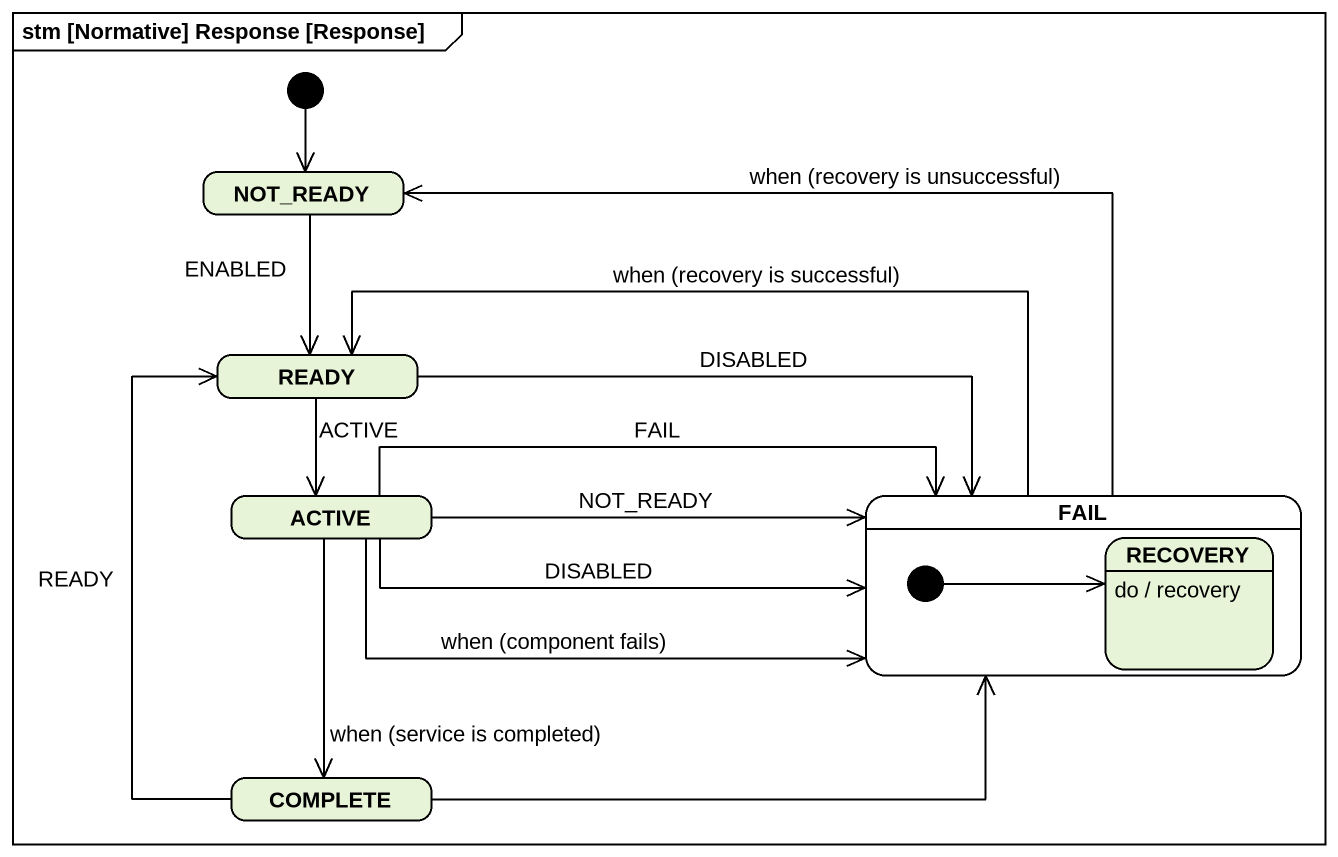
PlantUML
@startuml
mainframe stm [Normative] Response [Response]
hide empty description
state NOT_READY
state READY
state ACTIVE
state FAIL {
  state RECOVERY
  RECOVERY : do / recovery
  [*] -right-> RECOVERY
}
state COMPLETE
[*] --> NOT_READY
NOT_READY --> READY : ENABLED
READY --> ACTIVE : ACTIVE
READY -right-> FAIL : DISABLED
ACTIVE -right-> FAIL : NOT_READY
ACTIVE -right-> FAIL : DISABLED
ACTIVE -right-> FAIL : FAIL
ACTIVE -right-> FAIL : when (component fails)
ACTIVE --> COMPLETE : when (service is completed)
FAIL -left-> NOT_READY : when (recovery is unsuccessful)
FAIL -left-> READY : when (recovery is successful)
COMPLETE -up-> READY : READY
COMPLETE -right-> FAIL
@enduml
